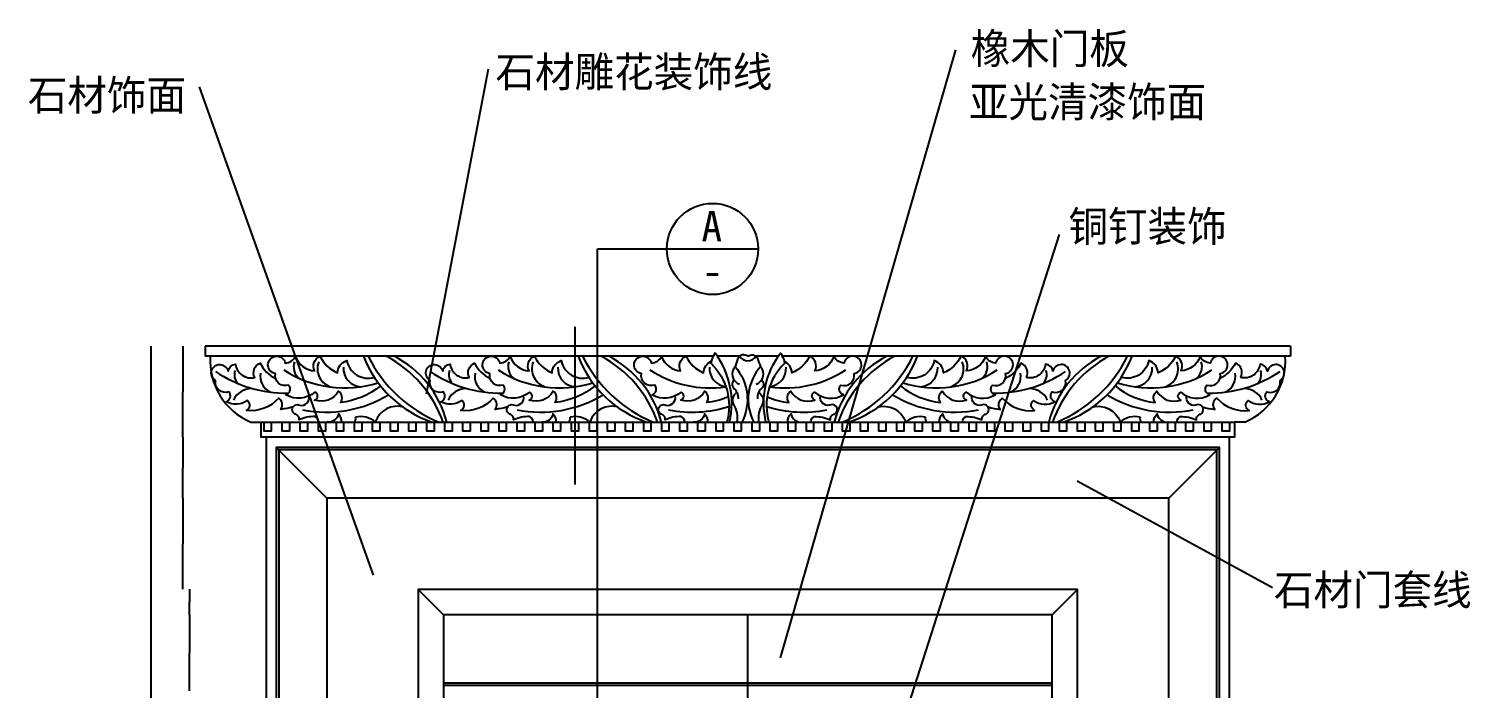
# Model space of a CAD drawing. Header units: metres. Extents: x -46 to 5315, y 535 to 7348.
# Drawn here: x 105 to 2948, y 5977 to 7278 of the extents above; entities that cross this region are included whole.
import ezdxf

# ---------------------------------------------------------------- set-up
doc = ezdxf.new("R2010")
doc.units = ezdxf.units.M
for name, color, linetype in [('3', 3, 'Continuous'), ('4', 4, 'Continuous'), ('7', 7, 'Continuous'), ('BH', 3, 'Continuous'), ('DIM', 3, 'Continuous'), ('TEXT', 3, 'Continuous')]:
    doc.layers.add(name, color=color, linetype=linetype)
doc.dimstyles.get("Standard").update_dxf_attribs({"dimtxt": 2.5, "dimasz": 2.5, "dimexe": 1.25, "dimexo": 0.625, "dimtad": 1, "dimcen": 2.5, "dimazin": 3, "dimtfac": 1, "dimtmove": 0, "dimatfit": 3})

# ---------------------------------------------------------------- blocks, each defined once
blk = doc.blocks.new('*D3')
for p, q in [((345.99, 6651.58), (345.99, 5186.73)), ((345.74, 5186.73), (345.49, 5186.73)), ((345.99, 3721.88), (345.99, 5186.73)), ((345.99, 5186.73), (345.99, 5186.73)), ((346.24, 5186.73), (346.49, 5186.73))]:
    blk.add_line(p, q)
at = {"layer": 'Defpoints'}
for p in [(345.99, 6651.58), (345.99, 5186.73), (345.99, 3721.88)]:
    blk.add_point(p, dxfattribs=at)
at = {"layer": 'DIM', "insert": (345.99, 5187.855), "char_height": 1, "attachment_point": 5}
blk.add_mtext('2930', dxfattribs=at)
blk = doc.blocks.new('*D25')
for p, q in [((408.56, 6651.58), (408.56, 6561.58)), ((408.31, 6561.58), (408.06, 6561.58)), ((408.56, 6471.58), (408.56, 6561.58)), ((408.56, 6561.58), (408.56, 6561.58)), ((408.81, 6561.58), (409.06, 6561.58))]:
    blk.add_line(p, q)
at = {"layer": 'Defpoints'}
for p in [(408.56, 6651.58), (408.56, 6561.58), (408.56, 6471.58)]:
    blk.add_point(p, dxfattribs=at)
at = {"layer": 'DIM', "insert": (408.56, 6562.705), "char_height": 1, "attachment_point": 5}
blk.add_mtext('180', dxfattribs=at)
blk = doc.blocks.new('*D31')
for p, q in [((421.87, 6171.73), (421.87, 6146.65)), ((421.62, 6146.65), (421.37, 6146.65)), ((421.87, 6121.58), (421.87, 6146.65)), ((421.87, 6146.65), (421.87, 6146.65)), ((422.12, 6146.65), (422.37, 6146.65))]:
    blk.add_line(p, q)
at = {"layer": 'Defpoints'}
for p in [(421.87, 6171.73), (421.87, 6146.65), (421.87, 6121.58)]:
    blk.add_point(p, dxfattribs=at)
at = {"layer": 'DIM', "insert": (421.87, 6147.775), "char_height": 1, "attachment_point": 5}
blk.add_mtext('50', dxfattribs=at)
blk = doc.blocks.new('*D32')
for p, q in [((421.87, 6121.58), (421.87, 6046.58)), ((421.62, 6046.58), (421.37, 6046.58)), ((421.87, 5971.58), (421.87, 6046.58)), ((421.87, 6046.58), (421.87, 6046.58)), ((422.12, 6046.58), (422.37, 6046.58))]:
    blk.add_line(p, q)
at = {"layer": 'Defpoints'}
for p in [(421.87, 6121.58), (421.87, 6046.58), (421.87, 5971.58)]:
    blk.add_point(p, dxfattribs=at)
at = {"layer": 'DIM', "insert": (421.87, 6047.705), "char_height": 1, "attachment_point": 5}
blk.add_mtext('150', dxfattribs=at)
blk = doc.blocks.new('*D35')
for p, q in [((408.56, 6351.68), (408.56, 6261.7)), ((408.31, 6261.7), (408.06, 6261.7)), ((408.56, 6171.73), (408.56, 6261.7)), ((408.56, 6261.7), (408.56, 6261.7)), ((408.81, 6261.7), (409.06, 6261.7))]:
    blk.add_line(p, q)
at = {"layer": 'Defpoints'}
for p in [(408.56, 6351.68), (408.56, 6261.7), (408.56, 6171.73)]:
    blk.add_point(p, dxfattribs=at)
at = {"layer": 'DIM', "insert": (408.56, 6262.825), "char_height": 1, "attachment_point": 5}
blk.add_mtext('180', dxfattribs=at)
blk = doc.blocks.new('*D36')
for p, q in [((408.56, 6471.58), (408.56, 6411.63)), ((408.31, 6411.63), (408.06, 6411.63)), ((408.56, 6351.68), (408.56, 6411.63)), ((408.56, 6411.63), (408.56, 6411.63)), ((408.81, 6411.63), (409.06, 6411.63))]:
    blk.add_line(p, q)
at = {"layer": 'Defpoints'}
for p in [(408.56, 6471.58), (408.56, 6411.63), (408.56, 6351.68)]:
    blk.add_point(p, dxfattribs=at)
at = {"layer": 'DIM', "insert": (408.56, 6412.755), "char_height": 1, "attachment_point": 5}
blk.add_mtext('120', dxfattribs=at)

msp = doc.modelspace()

# ---------------------------------------------------------------- linework, layer by layer
at = {"layer": '3'}
msp.add_line((2123.47, 5981.58), (923.07, 5981.58), dxfattribs=at)
msp.add_lwpolyline([(2124.07, 3826.52), (2448.47, 3826.52), (2448.47, 6446.58), (598.07, 6446.58), (598.07, 3826.52), (922.46, 3826.52)], dxfattribs=at)
at = {"layer": '4'}
for p, q in [((2593.47, 6651.58), (453.07, 6651.58)), ((453.07, 6651.58), (453.07, 6631.58)), ((1455.46, 6631.58), (453.07, 6631.58)), ((1507.17, 6631.58), (1463.24, 6631.58)), ((1583.29, 6631.58), (1539.36, 6631.58)), ((2593.47, 6631.58), (1591.07, 6631.58)), ((2593.47, 6651.58), (2593.47, 6631.58)), ((543.07, 6501.58), (563.07, 6501.58)), ((2503.47, 6501.58), (2483.47, 6501.58)), ((573.07, 6471.58), (573.07, 3721.88)), ((2473.47, 6471.58), (573.07, 6471.58)), ((2473.47, 3721.88), (2473.47, 6471.58)), ((2123.47, 5986.58), (923.07, 5986.58))]:
    msp.add_line(p, q, dxfattribs=at)
for points in [[(573.07, 6471.58), (563.07, 6471.58), (563.07, 6501.58), (2483.47, 6501.58), (2483.47, 6471.58), (2473.47, 6471.58)], [(2453.47, 3821.4), (2453.47, 6451.58), (593.07, 6451.58), (593.07, 3821.4), (923.07, 3821.4)], [(2353.47, 3904.74), (2353.47, 6351.58), (693.07, 6351.58), (693.07, 3904.74), (894.12, 3904.74)], [(2123.47, 3721.88), (2123.47, 6121.58), (923.07, 6121.58), (923.07, 3721.88)]]:
    msp.add_lwpolyline(points, dxfattribs=at)
msp.add_lwpolyline([(2173.47, 4175.3), (2173.47, 6171.58), (873.07, 6171.58), (873.07, 4175.3, -0.92), (923.07, 4175.3)], format="xyb", dxfattribs=at)
for centre, start, end in [((593.97, 6622.52), 176.04, 247.17), ((2452.56, 6622.52), 292.83, 3.96)]:
    msp.add_arc(centre, 131.22, start, end, dxfattribs=at)
at = {"layer": '7'}
for p, q in [((693.07, 6351.58), (593.07, 6451.58)), ((2353.47, 6351.58), (2453.47, 6451.58)), ((923.07, 6121.58), (873.07, 6171.58)), ((2123.47, 6121.58), (2173.47, 6171.58)), ((1523.27, 4096.58), (1523.27, 6121.58))]:
    msp.add_line(p, q, dxfattribs=at)
for points in [[(1487.37, 6501.58, 0.22), (1458.93, 6637.73, 0.24), (1456.21, 6632.59, 0.17), (1450.9, 6617.11, -0.28), (1481.63, 6501.58)], [(1523.27, 6631.58, 0.46), (1503.86, 6627.68, -0.03), (1498.2, 6610.9, -0.31), (1511.37, 6501.58, -0.29)], [(1523.27, 6631.58, -0.46), (1542.67, 6627.68, 0.03), (1548.33, 6610.9, 0.31), (1535.16, 6501.58, 0.29)], [(1559.16, 6501.58, -0.22), (1587.6, 6637.73, -0.24), (1590.32, 6632.59, -0.17), (1595.63, 6617.11, 0.28), (1564.9, 6501.58)], [(1496.09, 6584.88, 0.39), (1494.25, 6569.74, -0.24), (1504.36, 6547.25)], [(1550.44, 6584.88, -0.39), (1552.28, 6569.74, 0.24), (1542.17, 6547.25)], [(1501.67, 6560.49, 0.39), (1495.17, 6536.23, -0.16), (1502.06, 6502.27)], [(1544.86, 6560.49, -0.39), (1551.36, 6536.23, 0.16), (1544.47, 6502.27)]]:
    msp.add_lwpolyline(points, format="xyb", dxfattribs=at)
for centre, start, end in [((1513.87, 6596.46), 137.32, 250.78), ((1532.66, 6596.46), 289.22, 42.68)]:
    msp.add_arc(centre, 21.31, start, end, dxfattribs=at)
at = {"layer": 'BH'}
for points in [[(798.86, 6573.1, -0.14), (720.02, 6540.22, 0.42), (716.12, 6562.61, -0.37), (668.86, 6545.09, 0.72), (669.34, 6560.67, -0.32), (612.33, 6555.31, 0.54), (617.62, 6574.77, -0.59), (591.47, 6597.35, -1.92), (611.01, 6617.79, 0.25), (631.12, 6630.77, 0.3), (668.66, 6602.88, -0.43), (679.25, 6631.73, 0.18), (713.91, 6599.03, -0.31), (732.2, 6623.07, 0.44), (786.64, 6589.97)], [(1222.04, 6573.1, -0.14), (1143.2, 6540.22, 0.42), (1139.3, 6562.61, -0.37), (1092.04, 6545.09, 0.72), (1092.52, 6560.67, -0.32), (1035.51, 6555.31, 0.54), (1040.8, 6574.77, -0.59), (1014.65, 6597.35, -1.92), (1034.19, 6617.79, 0.25), (1054.3, 6630.77, 0.3), (1091.84, 6602.88, -0.43), (1102.43, 6631.73, 0.18), (1137.08, 6599.03, -0.31), (1155.38, 6623.07, 0.44), (1209.81, 6589.97)], [(1484.82, 6551.38, -0.07), (1442.21, 6540.22, 0.42), (1438.31, 6562.61, -0.37), (1391.04, 6545.09, 0.72), (1391.53, 6560.67, -0.32), (1334.52, 6555.31, 0.54), (1339.81, 6574.77, -0.59), (1313.65, 6597.35, -1.92), (1333.19, 6617.79, 0.25), (1353.3, 6630.77, 0.3), (1390.84, 6602.88, -0.43), (1401.43, 6631.73, 0.18), (1436.09, 6599.03, -0.27), (1451.32, 6621.83)], [(1561.71, 6551.38, 0.07), (1604.32, 6540.22, -0.42), (1608.22, 6562.61, 0.37), (1655.49, 6545.09, -0.72), (1655, 6560.67, 0.32), (1712.02, 6555.31, -0.54), (1706.73, 6574.77, 0.59), (1732.88, 6597.35, 1.92), (1713.34, 6617.79, -0.25), (1693.23, 6630.77, -0.3), (1655.69, 6602.88, 0.43), (1645.1, 6631.73, -0.18), (1610.44, 6599.03, 0.27), (1595.21, 6621.83)], [(1824.49, 6573.1, 0.14), (1903.33, 6540.22, -0.42), (1907.23, 6562.61, 0.37), (1954.49, 6545.09, -0.72), (1954.01, 6560.67, 0.32), (2011.02, 6555.31, -0.54), (2005.73, 6574.77, 0.59), (2031.88, 6597.35, 1.92), (2012.34, 6617.79, -0.25), (1992.23, 6630.77, -0.3), (1954.69, 6602.88, 0.43), (1944.1, 6631.73, -0.18), (1909.45, 6599.03, 0.31), (1891.16, 6623.07, -0.44), (1836.72, 6589.97)], [(2247.67, 6573.1, 0.14), (2326.51, 6540.22, -0.42), (2330.41, 6562.61, 0.37), (2377.67, 6545.09, -0.72), (2377.19, 6560.67, 0.32), (2434.2, 6555.31, -0.54), (2428.91, 6574.77, 0.59), (2455.06, 6597.35, 1.92), (2435.52, 6617.79, -0.25), (2415.41, 6630.77, -0.3), (2377.87, 6602.88, 0.43), (2367.28, 6631.73, -0.18), (2332.62, 6599.03, 0.31), (2314.33, 6623.07, -0.44), (2259.89, 6589.97)], [(626.18, 6531.42, -0.04), (602, 6526.71, 0.42), (598.1, 6549.1, -0.25), (534.32, 6524.65, 0.56), (536.46, 6544.32, -0.28), (494.31, 6541.8, 0.54), (499.6, 6561.26, -0.59), (473.45, 6583.84, -1.54), (498.25, 6602.09, -0.33), (512.76, 6616.17, 0.44), (550.64, 6589.37, -0.43), (561.23, 6618.22, 0.16), (591.94, 6587.37)], [(1049.36, 6531.42, -0.04), (1025.18, 6526.71, 0.42), (1021.28, 6549.1, -0.25), (957.49, 6524.65, 0.56), (959.64, 6544.32, -0.28), (917.49, 6541.8, 0.54), (922.78, 6561.26, -0.59), (896.63, 6583.84, -1.54), (921.43, 6602.09, -0.33), (935.94, 6616.17, 0.44), (973.82, 6589.37, -0.43), (984.41, 6618.22, 0.16), (1015.11, 6587.37)], [(1997.17, 6531.42, 0.04), (2021.35, 6526.71, -0.42), (2025.25, 6549.1, 0.25), (2089.04, 6524.65, -0.56), (2086.89, 6544.32, 0.28), (2129.04, 6541.8, -0.54), (2123.75, 6561.26, 0.59), (2149.9, 6583.84, 1.54), (2125.1, 6602.09, 0.33), (2110.59, 6616.17, -0.44), (2072.71, 6589.37, 0.43), (2062.12, 6618.22, -0.16), (2031.42, 6587.37)], [(2420.35, 6531.42, 0.04), (2444.53, 6526.71, -0.42), (2448.43, 6549.1, 0.25), (2512.21, 6524.65, -0.56), (2510.07, 6544.32, 0.28), (2552.22, 6541.8, -0.54), (2546.93, 6561.26, 0.59), (2573.08, 6583.84, 1.54), (2548.28, 6602.09, 0.33), (2533.77, 6616.17, -0.44), (2495.89, 6589.37, 0.43), (2485.3, 6618.22, -0.16), (2454.59, 6587.37)], [(676.71, 6502.44, 0.28), (669.56, 6512.58, 0.12), (638.11, 6505.88, 0.42), (629.88, 6517.57, -1.02), (639.75, 6534.76, 0.53), (657.97, 6552.96, 0.53)], [(1099.89, 6502.44, 0.28), (1092.74, 6512.58, 0.12), (1061.29, 6505.88, 0.42), (1053.06, 6517.57, -1.02), (1062.93, 6534.76, 0.53), (1081.15, 6552.96, 0.53)], [(1398.9, 6502.44, 0.28), (1391.74, 6512.58, 0.12), (1360.29, 6505.88, 0.42), (1352.06, 6517.57, -1.02), (1361.93, 6534.76, 0.53), (1380.15, 6552.96, 0.53)], [(1647.64, 6502.44, -0.28), (1654.79, 6512.58, -0.12), (1686.24, 6505.88, -0.42), (1694.47, 6517.57, 1.02), (1684.6, 6534.76, -0.53), (1666.38, 6552.96, -0.53)], [(1946.64, 6502.44, -0.28), (1953.79, 6512.58, -0.12), (1985.24, 6505.88, -0.42), (1993.47, 6517.57, 1.02), (1983.6, 6534.76, -0.53), (1965.38, 6552.96, -0.53)], [(2369.82, 6502.44, -0.28), (2376.97, 6512.58, -0.12), (2408.42, 6505.88, -0.42), (2416.65, 6517.57, 1.02), (2406.78, 6534.76, -0.53), (2388.56, 6552.96, -0.53)], [(722.35, 6501.58, 0.21), (715.83, 6517.83, -0.41), (693.73, 6501.97)], [(844.26, 6531.35, 0.39), (788.86, 6502.52, 0.39)], [(1145.53, 6501.58, 0.21), (1139.01, 6517.83, -0.41), (1116.91, 6501.97)], [(1267.44, 6531.35, 0.39), (1212.03, 6502.52, 0.39)], [(1444.53, 6501.58, 0.21), (1438.02, 6517.83, -0.41), (1415.91, 6501.97)], [(1602, 6501.58, -0.21), (1608.51, 6517.83, 0.41), (1630.62, 6501.97)], [(1779.09, 6531.35, -0.39), (1834.5, 6502.52, -0.39)], [(1901, 6501.58, -0.21), (1907.52, 6517.83, 0.41), (1929.62, 6501.97)], [(2202.27, 6531.35, -0.39), (2257.68, 6502.52, -0.39)], [(2324.18, 6501.58, -0.21), (2330.7, 6517.83, 0.41), (2352.8, 6501.97)]]:
    msp.add_lwpolyline(points, format="xyb", dxfattribs=at)
for points in [[(569.21, 6501.58), (583.43, 6501.58), (583.43, 6483.59), (569.21, 6483.59)], [(604.86, 6501.58), (619.09, 6501.58), (619.09, 6483.59), (604.86, 6483.59)], [(640.52, 6501.58), (654.74, 6501.58), (654.74, 6483.59), (640.52, 6483.59)], [(676.17, 6501.58), (690.4, 6501.58), (690.4, 6483.59), (676.17, 6483.59)], [(711.83, 6501.58), (726.05, 6501.58), (726.05, 6483.59), (711.83, 6483.59)], [(747.48, 6501.58), (761.71, 6501.58), (761.71, 6483.59), (747.48, 6483.59)], [(783.14, 6501.58), (797.36, 6501.58), (797.36, 6483.59), (783.14, 6483.59)], [(818.79, 6501.58), (833.02, 6501.58), (833.02, 6483.59), (818.79, 6483.59)], [(854.45, 6501.58), (868.67, 6501.58), (868.67, 6483.59), (854.45, 6483.59)], [(890.1, 6501.58), (904.33, 6501.58), (904.33, 6483.59), (890.1, 6483.59)], [(925.76, 6501.58), (939.98, 6501.58), (939.98, 6483.59), (925.76, 6483.59)], [(961.41, 6501.58), (975.64, 6501.58), (975.64, 6483.59), (961.41, 6483.59)], [(997.06, 6501.58), (1011.29, 6501.58), (1011.29, 6483.59), (997.06, 6483.59)], [(1032.72, 6501.58), (1046.95, 6501.58), (1046.95, 6483.59), (1032.72, 6483.59)], [(1068.37, 6501.58), (1082.6, 6501.58), (1082.6, 6483.59), (1068.37, 6483.59)], [(1104.03, 6501.58), (1118.25, 6501.58), (1118.25, 6483.59), (1104.03, 6483.59)], [(1139.68, 6501.58), (1153.91, 6501.58), (1153.91, 6483.59), (1139.68, 6483.59)], [(1175.34, 6501.58), (1189.56, 6501.58), (1189.56, 6483.59), (1175.34, 6483.59)], [(1210.99, 6501.58), (1225.22, 6501.58), (1225.22, 6483.59), (1210.99, 6483.59)], [(1246.65, 6501.58), (1260.87, 6501.58), (1260.87, 6483.59), (1246.65, 6483.59)], [(1282.3, 6501.58), (1296.53, 6501.58), (1296.53, 6483.59), (1282.3, 6483.59)], [(1317.96, 6501.58), (1332.18, 6501.58), (1332.18, 6483.59), (1317.96, 6483.59)], [(1353.61, 6501.58), (1367.84, 6501.58), (1367.84, 6483.59), (1353.61, 6483.59)], [(1389.27, 6501.58), (1403.49, 6501.58), (1403.49, 6483.59), (1389.27, 6483.59)], [(1424.92, 6501.58), (1439.15, 6501.58), (1439.15, 6483.59), (1424.92, 6483.59)], [(1460.58, 6501.58), (1474.8, 6501.58), (1474.8, 6483.59), (1460.58, 6483.59)], [(1496.23, 6501.58), (1510.46, 6501.58), (1510.46, 6483.59), (1496.23, 6483.59)], [(1531.89, 6501.58), (1546.11, 6501.58), (1546.11, 6483.59), (1531.89, 6483.59)], [(1567.54, 6501.58), (1581.77, 6501.58), (1581.77, 6483.59), (1567.54, 6483.59)], [(1603.2, 6501.58), (1617.42, 6501.58), (1617.42, 6483.59), (1603.2, 6483.59)], [(1638.85, 6501.58), (1653.08, 6501.58), (1653.08, 6483.59), (1638.85, 6483.59)], [(1674.51, 6501.58), (1688.73, 6501.58), (1688.73, 6483.59), (1674.51, 6483.59)], [(1710.16, 6501.58), (1724.39, 6501.58), (1724.39, 6483.59), (1710.16, 6483.59)], [(1745.82, 6501.58), (1760.04, 6501.58), (1760.04, 6483.59), (1745.82, 6483.59)], [(1781.47, 6501.58), (1795.7, 6501.58), (1795.7, 6483.59), (1781.47, 6483.59)], [(1817.13, 6501.58), (1831.35, 6501.58), (1831.35, 6483.59), (1817.13, 6483.59)], [(1852.78, 6501.58), (1867.01, 6501.58), (1867.01, 6483.59), (1852.78, 6483.59)], [(1888.44, 6501.58), (1902.66, 6501.58), (1902.66, 6483.59), (1888.44, 6483.59)], [(1924.09, 6501.58), (1938.32, 6501.58), (1938.32, 6483.59), (1924.09, 6483.59)], [(1959.75, 6501.58), (1973.97, 6501.58), (1973.97, 6483.59), (1959.75, 6483.59)], [(1995.4, 6501.58), (2009.63, 6501.58), (2009.63, 6483.59), (1995.4, 6483.59)], [(2031.06, 6501.58), (2045.28, 6501.58), (2045.28, 6483.59), (2031.06, 6483.59)], [(2066.71, 6501.58), (2080.94, 6501.58), (2080.94, 6483.59), (2066.71, 6483.59)], [(2102.37, 6501.58), (2116.59, 6501.58), (2116.59, 6483.59), (2102.37, 6483.59)], [(2138.02, 6501.58), (2152.25, 6501.58), (2152.25, 6483.59), (2138.02, 6483.59)], [(2173.67, 6501.58), (2187.9, 6501.58), (2187.9, 6483.59), (2173.67, 6483.59)], [(2209.33, 6501.58), (2223.56, 6501.58), (2223.56, 6483.59), (2209.33, 6483.59)], [(2244.98, 6501.58), (2259.21, 6501.58), (2259.21, 6483.59), (2244.98, 6483.59)], [(2280.64, 6501.58), (2294.86, 6501.58), (2294.86, 6483.59), (2280.64, 6483.59)], [(2316.29, 6501.58), (2330.52, 6501.58), (2330.52, 6483.59), (2316.29, 6483.59)], [(2351.95, 6501.58), (2366.17, 6501.58), (2366.17, 6483.59), (2351.95, 6483.59)], [(2387.6, 6501.58), (2401.83, 6501.58), (2401.83, 6483.59), (2387.6, 6483.59)], [(2423.26, 6501.58), (2437.48, 6501.58), (2437.48, 6483.59), (2423.26, 6483.59)], [(2458.91, 6501.58), (2473.14, 6501.58), (2473.14, 6483.59), (2458.91, 6483.59)]]:
    msp.add_lwpolyline(points, close=True, dxfattribs=at)
for centre, radius, start, end in [((972.23, 6711.62), 221.91, 201.14, 251.18), ((1017.08, 6751.95), 270.94, 206.38, 247.53), ((701.64, 6425.07), 233.32, 19.14, 62.28), ((733.9, 6451.77), 201.89, 14.28, 62.95), ((1395.41, 6711.62), 221.91, 201.14, 251.18), ((1440.26, 6751.95), 270.94, 206.38, 247.53), ((1124.82, 6425.07), 233.32, 19.14, 62.28), ((1157.08, 6451.77), 201.89, 14.28, 62.95), ((1523.27, 6641.72), 19.02, 212.21, 327.79), ((1889.45, 6451.77), 201.89, 117.05, 165.72), ((1921.71, 6425.07), 233.32, 117.72, 160.86), ((1606.27, 6751.95), 270.94, 292.47, 333.62), ((1651.12, 6711.62), 221.91, 288.82, 338.86), ((2312.63, 6451.77), 201.89, 117.05, 165.72), ((2344.89, 6425.07), 233.32, 117.72, 160.86), ((2029.45, 6751.95), 270.94, 292.47, 333.62), ((2074.3, 6711.62), 221.91, 288.82, 338.86), ((613.96, 6810.06), 251.46, 236.01, 270.53), ((536.98, 6595.2), 26.54, 161.43, 222.79), ((595.58, 6591.91), 34.12, 169.77, 244.58), ((727.91, 6788.85), 219.88, 236.93, 287.54), ((657.82, 6611.12), 30.55, 161.69, 230.35), ((711.72, 6606.76), 37.41, 158.08, 256.78), ((762.48, 6608), 36.99, 176.82, 266.27), ((1037.14, 6810.06), 251.46, 236.01, 270.53), ((960.16, 6595.2), 26.54, 161.43, 222.79), ((1018.76, 6591.91), 34.12, 169.77, 244.58), ((1151.09, 6788.85), 219.88, 236.93, 287.54), ((1081, 6611.12), 30.55, 161.69, 230.35), ((1134.9, 6606.76), 37.41, 158.08, 256.78), ((1185.66, 6608), 36.99, 176.82, 266.27), ((1450.09, 6788.85), 219.88, 236.93, 277.82), ((1484.66, 6608), 36.99, 176.82, 262.63), ((1596.44, 6788.85), 219.88, 262.18, 303.07), ((1561.87, 6608), 36.99, 277.37, 3.18), ((1895.44, 6788.85), 219.88, 252.46, 303.07), ((1860.87, 6608), 36.99, 273.73, 3.18), ((1911.63, 6606.76), 37.41, 283.22, 21.92), ((1965.53, 6611.12), 30.55, 309.65, 18.31), ((2009.39, 6810.06), 251.46, 269.47, 303.99), ((2027.77, 6591.91), 34.12, 295.42, 10.23), ((2086.37, 6595.2), 26.54, 317.21, 18.57), ((2318.62, 6788.85), 219.88, 252.46, 303.07), ((2284.05, 6608), 36.99, 273.73, 3.18), ((2334.81, 6606.76), 37.41, 283.22, 21.92), ((2388.71, 6611.12), 30.55, 309.65, 18.31), ((2432.57, 6810.06), 251.46, 269.47, 303.99), ((2450.95, 6591.91), 34.12, 295.42, 10.23), ((2509.55, 6595.2), 26.54, 317.21, 18.57), ((543.59, 6529.99), 37.72, 89.35, 156.53), ((966.77, 6529.99), 37.72, 89.35, 156.53), ((2079.76, 6529.99), 37.72, 23.47, 90.65), ((2502.94, 6529.99), 37.72, 23.47, 90.65), ((691.35, 6760.89), 239.66, 258.84, 300.96), ((1114.53, 6760.89), 239.66, 258.84, 300.96), ((1932, 6760.89), 239.66, 239.04, 281.16), ((2355.18, 6760.89), 239.66, 239.04, 281.16), ((740.38, 6508.57), 9.58, 313.12, 15.71), ((760, 6468.58), 43.84, 48.83, 103.71), ((1163.56, 6508.57), 9.58, 313.12, 15.71), ((1183.18, 6468.58), 43.84, 48.83, 103.71), ((1413.54, 6760.89), 239.66, 258.84, 287.64), ((1632.99, 6760.89), 239.66, 252.36, 281.16), ((1863.35, 6468.58), 43.84, 76.29, 131.17), ((1882.97, 6508.57), 9.58, 164.29, 226.88), ((2286.53, 6468.58), 43.84, 76.29, 131.17), ((2306.15, 6508.57), 9.58, 164.29, 226.88)]:
    msp.add_arc(centre, radius, start, end, dxfattribs=at)
at = {"layer": 'DIM'}
for p, q in [((1227.14, 3677.31), (1227.14, 6843.25)), ((1227.14, 6843.25), (1543.73, 6843.25)), ((1182.21, 6689.34), (1182.21, 6378.41))]:
    msp.add_line(p, q, dxfattribs=at)
msp.add_circle((1453.73, 6843.25), 90, dxfattribs=at)

# ---------------------------------------------------------------- texts
for s, p in [('A', (1431.83, 6858.12)), ('-', (1433.32, 6769.73))]:
    msp.add_text(s, height=60, dxfattribs=at).set_placement(p)
at = {"layer": 'TEXT'}
for s, p in [('橡木门板', (1962.99, 7208.49)), ('石材雕花装饰线', (1025.62, 7162.8)), ('石材饰面', (103.15, 7116.51)), ('亚光清漆饰面', (1959.61, 7103.32)), ('铜钉装饰', (2155.84, 6857.84)), ('石材门套线', (2561.06, 6140.47))]:
    msp.add_text(s, height=60, dxfattribs=at).set_placement(p)

# ---------------------------------------------------------------- dimensions: what is measured, and where the dimension line sits
at = {"layer": 'DIM'}
for base, p1, p2, text, picture, middle in [((345.99, 5186.73), (345.99, 6651.58), (345.99, 3721.88), '2930', '*D3', (345.99, 5187.855)), ((408.56, 6561.58), (408.56, 6471.58), (408.56, 6651.58), '180', '*D25', (408.56, 6562.705)), ((408.56, 6411.63), (408.56, 6351.68), (408.56, 6471.58), '120', '*D36', (408.56, 6412.755)), ((408.56, 6261.7), (408.56, 6171.73), (408.56, 6351.68), '180', '*D35', (408.56, 6262.825)), ((421.87, 6146.65), (421.87, 6121.58), (421.87, 6171.73), '50', '*D31', (421.87, 6147.775)), ((421.87, 6046.58), (421.87, 5971.58), (421.87, 6121.58), '150', '*D32', (421.87, 6047.705))]:
    dim = msp.add_linear_dim(base=base, p1=p1, p2=p2, text=text, dimstyle='Standard', dxfattribs=at)
    dim.commit()
    dim.dimension.update_dxf_attribs({"geometry": picture, "text_midpoint": middle})

# ---------------------------------------------------------------- leaders
for points in [[(1587.9, 6036.2), (1933.71, 7236.14)], [(889.83, 6557.7), (1011.69, 7198.84)], [(784.74, 6199.66), (441.94, 7163.28)], [(1825.88, 5898.75), (2138.22, 6872.07)], [(2173.25, 6385.77), (2558.42, 6175.21)]]:
    msp.add_leader(points, dimstyle='Standard', dxfattribs=at)

doc.saveas('drawing.dxf')
